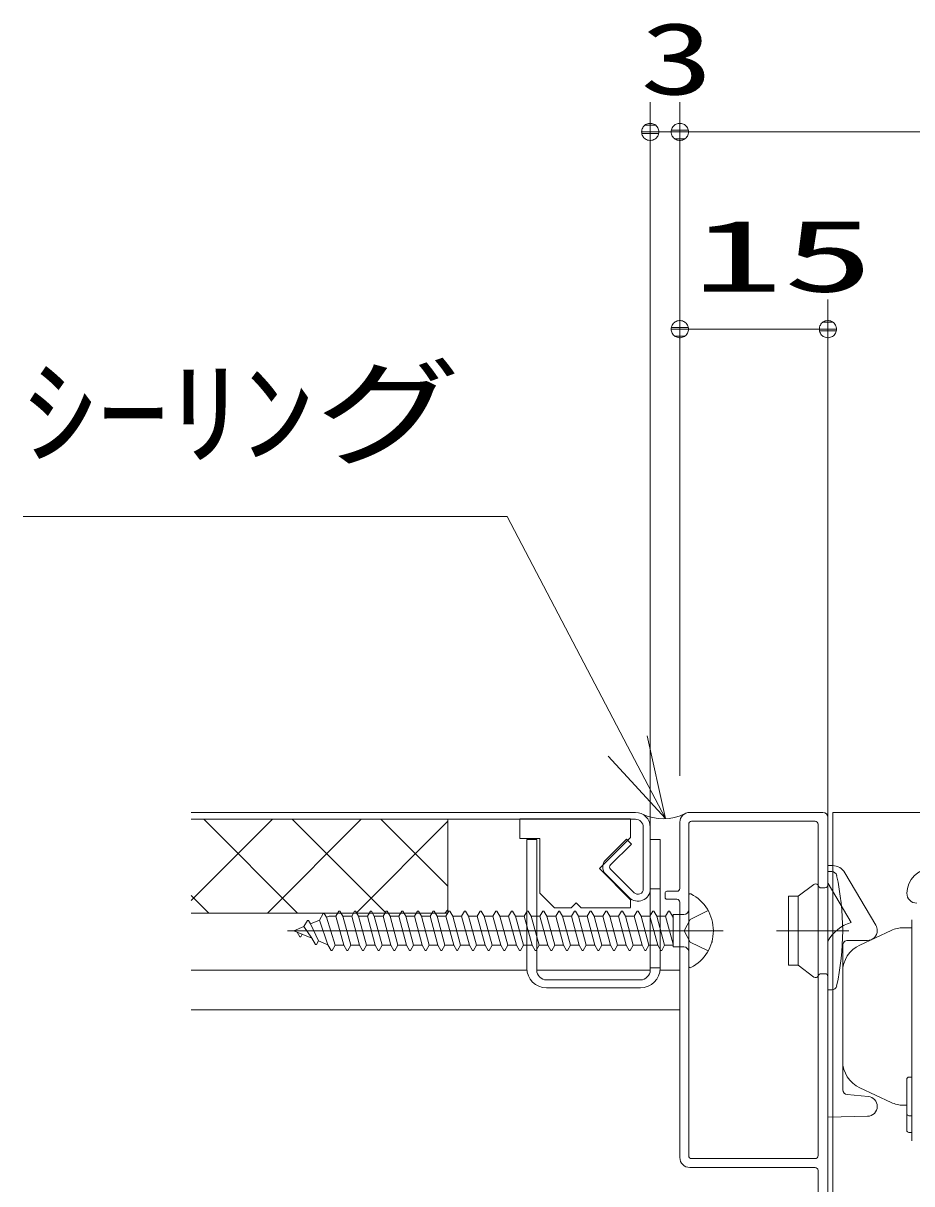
# Model space of a CAD drawing. Units: millimetres on the paper, scale 1:3. Extents: x -305 to 305, y -152 to 152.
# Drawn here: x -248.48 to -218.47, y 49.92 to 89.14 of the extents above; entities that cross this region are included whole.
import ezdxf
from ezdxf.enums import TextEntityAlignment as Align

# ---------------------------------------------------------------- set-up
doc = ezdxf.new("R2010")
doc.units = ezdxf.units.MM
for name, pattern in [('LONG_CHAIN', [21, 18, -1, 1, -1]), ('LONG_DASHED2', [13, 12, -1]), ('LONG_DOUBLE_CHAIN', [21.8, 18, -1, 0.6, -0.6, 0.6, -1])]:
    doc.linetypes.add(name, pattern=pattern)
doc.layers.add('0-2_0', color=7, linetype='Continuous', lineweight=9)
doc.layers.add('0-3_HV', color=7, linetype='Continuous', lineweight=9)
doc.styles.add('ＭＳ ゴシック', font='')
doc.styles.get('ＭＳ ゴシック').set_extended_font_data('MS Gothic')

# ---------------------------------------------------------------- blocks, each defined once
blk = doc.blocks.new('_DOTSMALL')
at = {"layer": '0-2_0'}
for p, q in [((0.0746, 0.1), (-0.0746, 0.1)), ((0.1223, -0.0248), (-0.1223, -0.0248))]:
    blk.add_line(p, q, dxfattribs=at)
for points in [[(0.125, 0), (0.124, 0.0157), (0.1211, 0.0311), (0.1162, 0.046), (0.1095, 0.0602), (0.1011, 0.0735), (0.0911, 0.0856), (0.0797, 0.0963), (0.067, 0.1055), (0.0532, 0.1131), (0.0386, 0.1189), (0.0234, 0.1228), (0.0078, 0.1248), (-0.0078, 0.1248), (-0.0234, 0.1228), (-0.0386, 0.1189), (-0.0532, 0.1131), (-0.067, 0.1055), (-0.0797, 0.0963), (-0.0911, 0.0856), (-0.1011, 0.0735), (-0.1095, 0.0602), (-0.1162, 0.046), (-0.1211, 0.0311), (-0.124, 0.0157), (-0.125, 0), (0, 0)], [(-0.125, 0), (-0.124, -0.0157), (-0.1211, -0.0311), (-0.1162, -0.046), (-0.1095, -0.0602), (-0.1011, -0.0735), (-0.0911, -0.0856), (-0.0797, -0.0963), (-0.067, -0.1055), (-0.0532, -0.1131), (-0.0386, -0.1189), (-0.0234, -0.1228), (-0.0078, -0.1248), (0.0078, -0.1248), (0.0234, -0.1228), (0.0386, -0.1189), (0.0532, -0.1131), (0.067, -0.1055), (0.0797, -0.0963), (0.0911, -0.0856), (0.1011, -0.0735), (0.1095, -0.0602), (0.1162, -0.046), (0.1211, -0.0311), (0.124, -0.0157), (0.125, 0), (0, 0)]]:
    blk.add_lwpolyline(points, close=True, dxfattribs=at)
blk = doc.blocks.new('_OPEN30')
at = {"layer": '0-2_0'}
blk.add_line((0, 0), (-1, 0), dxfattribs=at)
blk.add_lwpolyline([(-1, 0.2679), (0, 0), (-1, -0.2679)], dxfattribs=at)

msp = doc.modelspace()

# ---------------------------------------------------------------- linework, layer by layer
at = {"layer": '0-3_HV'}
for p, q in [((-227.303, 61.968), (-227.303, 86.466)), ((-226.303, 63.7), (-226.303, 86.466)), ((-227.303, 85.466), (-226.303, 85.466)), ((-226.303, 85.466), (-115.079, 85.466)), ((-221.303, 62.3), (-221.303, 79.8)), ((-226.303, 78.8), (-221.303, 78.8)), ((-227.803, 62.467), (-242.803, 62.467)), ((-221.469, 62.467), (-225.969, 62.467)), ((-221.136, 40.802), (-221.136, 62.467)), ((-214.803, 62.467), (-221.136, 62.467)), ((-242.803, 59.488), (-240.057, 62.233)), ((-227.803, 62.233), (-242.803, 62.233)), ((-239.217, 59.067), (-242.383, 62.233)), ((-240.23, 59.067), (-237.063, 62.233)), ((-236.223, 59.067), (-239.39, 62.233)), ((-237.237, 59.067), (-234.136, 62.167)), ((-234.136, 59.973), (-236.396, 62.233)), ((-234.136, 59.067), (-234.136, 62.233)), ((-227.969, 62.25), (-231.703, 62.25)), ((-231.703, 61.583), (-231.703, 62.25)), ((-227.969, 62.25), (-227.969, 61.614)), ((-226.303, 62.133), (-226.303, 59.9)), ((-226.003, 62.067), (-226.003, 50.867)), ((-221.736, 62.167), (-225.903, 62.167)), ((-221.636, 50.867), (-221.636, 62.067)), ((-221.303, 47), (-221.303, 62.3)), ((-229.018, 60.566), (-227.969, 61.614)), ((-227.536, 59.883), (-227.536, 61.967)), ((-227.303, 59.883), (-227.303, 61.968)), ((-231.469, 61.55), (-231.469, 57.207)), ((-231.136, 61.55), (-231.469, 61.55)), ((-231.136, 61.55), (-231.136, 57.14)), ((-228.811, 60.857), (-228.104, 61.564)), ((-228.646, 60.692), (-227.939, 61.399)), ((-227.939, 61.399), (-228.104, 61.564)), ((-226.969, 61.55), (-227.303, 61.55)), ((-227.303, 61.55), (-227.303, 57.14)), ((-226.969, 61.55), (-226.969, 57.207)), ((-227.969, 59.517), (-229.018, 60.566)), ((-227.849, 59.754), (-228.646, 60.551)), ((-221.303, 60.672), (-221.147, 60.67)), ((-221.303, 60.467), (-221.169, 60.467)), ((-220.726, 60.426), (-219.682, 58.651)), ((-228.014, 59.589), (-228.811, 60.386)), ((-222.303, 59.634), (-221.78, 60.03)), ((-220.514, 58.751), (-221.289, 60.067)), ((-242.21, 59.067), (-242.803, 59.66)), ((-242.21, 59.067), (-242.803, 59.66)), ((-242.21, 59.067), (-242.803, 59.66)), ((-231.036, 59.74), (-230.536, 59.24)), ((-227.303, 59.883), (-226.969, 59.883)), ((-226.803, 59.733), (-226.803, 59.6)), ((-226.403, 59.8), (-226.736, 59.8)), ((-222.636, 57.3), (-222.636, 59.634)), ((-222.636, 59.634), (-222.303, 59.634)), ((-222.303, 59.634), (-222.303, 57.3)), ((-221.403, 59.917), (-221.531, 59.917)), ((-229.969, 59.24), (-230.536, 59.24)), ((-229.969, 59.24), (-229.803, 59.407)), ((-229.803, 59.407), (-229.636, 59.24)), ((-227.969, 59.24), (-229.636, 59.24)), ((-227.969, 59.517), (-227.969, 59.25)), ((-226.736, 59.533), (-226.403, 59.533)), ((-226.303, 59.433), (-226.303, 50.8)), ((-234.136, 59.067), (-242.803, 59.067)), ((-238.475, 58.824), (-238.344, 59.05)), ((-238.311, 59.05), (-238.344, 59.05)), ((-238.237, 58.922), (-238.311, 59.05)), ((-238.237, 58.922), (-238.149, 58.959)), ((-238.237, 58.922), (-237.945, 57.975)), ((-237.915, 58.959), (-238.149, 58.959)), ((-237.915, 58.959), (-237.814, 59.134)), ((-237.65, 57.975), (-237.915, 58.959)), ((-237.781, 59.134), (-237.814, 59.134)), ((-237.68, 58.959), (-237.781, 59.134)), ((-237.385, 58.959), (-237.68, 58.959)), ((-237.68, 58.959), (-237.415, 57.975)), ((-237.385, 58.959), (-237.284, 59.134)), ((-237.12, 57.975), (-237.385, 58.959)), ((-237.251, 59.134), (-237.284, 59.134)), ((-237.15, 58.959), (-237.251, 59.134)), ((-236.855, 58.959), (-237.15, 58.959)), ((-237.15, 58.959), (-236.885, 57.975)), ((-236.855, 58.959), (-236.754, 59.134)), ((-236.59, 57.975), (-236.855, 58.959)), ((-236.325, 58.959), (-236.62, 58.959)), ((-236.62, 58.959), (-236.355, 57.975)), ((-236.325, 58.959), (-236.224, 59.134)), ((-236.06, 57.975), (-236.325, 58.959)), ((-236.191, 59.134), (-236.224, 59.134)), ((-236.09, 58.959), (-236.191, 59.134)), ((-235.795, 58.959), (-236.09, 58.959)), ((-236.09, 58.959), (-235.825, 57.975)), ((-235.795, 58.959), (-235.694, 59.134)), ((-235.53, 57.975), (-235.795, 58.959)), ((-235.661, 59.134), (-235.694, 59.134)), ((-235.56, 58.959), (-235.661, 59.134)), ((-235.265, 58.959), (-235.56, 58.959)), ((-235.56, 58.959), (-235.295, 57.975)), ((-235.265, 58.959), (-235.164, 59.134)), ((-235, 57.975), (-235.265, 58.959)), ((-235.131, 59.134), (-235.164, 59.134)), ((-235.03, 58.959), (-235.131, 59.134)), ((-234.735, 58.959), (-235.03, 58.959)), ((-235.03, 58.959), (-234.765, 57.975)), ((-234.735, 58.959), (-234.634, 59.134)), ((-234.47, 57.975), (-234.735, 58.959)), ((-234.601, 59.134), (-234.634, 59.134)), ((-234.5, 58.959), (-234.601, 59.134)), ((-234.205, 58.959), (-234.5, 58.959)), ((-234.5, 58.959), (-234.235, 57.975)), ((-234.243, 59.067), (-234.136, 59.174)), ((-234.205, 58.959), (-234.104, 59.134)), ((-233.94, 57.975), (-234.205, 58.959)), ((-234.071, 59.134), (-234.104, 59.134)), ((-233.97, 58.959), (-234.071, 59.134)), ((-233.675, 58.959), (-233.97, 58.959)), ((-233.97, 58.959), (-233.705, 57.975)), ((-233.675, 58.959), (-233.574, 59.134)), ((-233.41, 57.975), (-233.675, 58.959)), ((-233.541, 59.134), (-233.574, 59.134)), ((-233.44, 58.959), (-233.541, 59.134)), ((-233.145, 58.959), (-233.44, 58.959)), ((-233.44, 58.959), (-233.175, 57.975)), ((-233.145, 58.959), (-233.044, 59.134)), ((-232.88, 57.975), (-233.145, 58.959)), ((-233.011, 59.134), (-233.044, 59.134)), ((-232.91, 58.959), (-233.011, 59.134)), ((-232.615, 58.959), (-232.91, 58.959)), ((-232.91, 58.959), (-232.645, 57.975)), ((-232.615, 58.959), (-232.514, 59.134)), ((-232.35, 57.975), (-232.615, 58.959)), ((-232.481, 59.134), (-232.514, 59.134)), ((-232.38, 58.959), (-232.481, 59.134)), ((-232.085, 58.959), (-232.38, 58.959)), ((-232.38, 58.959), (-232.115, 57.975)), ((-232.085, 58.959), (-231.984, 59.134)), ((-231.82, 57.975), (-232.085, 58.959)), ((-231.951, 59.134), (-231.984, 59.134)), ((-231.85, 58.959), (-231.951, 59.134)), ((-231.555, 58.959), (-231.85, 58.959)), ((-231.85, 58.959), (-231.585, 57.975)), ((-231.555, 58.959), (-231.454, 59.134)), ((-231.29, 57.975), (-231.555, 58.959)), ((-231.421, 59.134), (-231.454, 59.134)), ((-231.32, 58.959), (-231.421, 59.134)), ((-231.025, 58.959), (-231.32, 58.959)), ((-231.32, 58.959), (-231.055, 57.975)), ((-231.025, 58.959), (-230.924, 59.134)), ((-230.76, 57.975), (-231.025, 58.959)), ((-230.891, 59.134), (-230.924, 59.134)), ((-230.79, 58.959), (-230.891, 59.134)), ((-230.495, 58.959), (-230.79, 58.959)), ((-230.79, 58.959), (-230.525, 57.975)), ((-230.495, 58.959), (-230.394, 59.134)), ((-230.23, 57.975), (-230.495, 58.959)), ((-230.361, 59.134), (-230.394, 59.134)), ((-230.26, 58.959), (-230.361, 59.134)), ((-229.965, 58.959), (-230.26, 58.959)), ((-230.26, 58.959), (-229.995, 57.975)), ((-229.965, 58.959), (-229.864, 59.134)), ((-229.7, 57.975), (-229.965, 58.959)), ((-229.831, 59.134), (-229.864, 59.134)), ((-229.73, 58.959), (-229.831, 59.134)), ((-229.435, 58.959), (-229.73, 58.959)), ((-229.73, 58.959), (-229.465, 57.975)), ((-229.435, 58.959), (-229.334, 59.134)), ((-229.17, 57.975), (-229.435, 58.959)), ((-229.301, 59.134), (-229.334, 59.134)), ((-229.2, 58.959), (-229.301, 59.134)), ((-228.905, 58.959), (-229.2, 58.959)), ((-229.2, 58.959), (-228.935, 57.975)), ((-228.905, 58.959), (-228.804, 59.134)), ((-228.64, 57.975), (-228.905, 58.959)), ((-228.771, 59.134), (-228.804, 59.134)), ((-228.67, 58.959), (-228.771, 59.134)), ((-228.375, 58.959), (-228.67, 58.959)), ((-228.67, 58.959), (-228.405, 57.975)), ((-228.375, 58.959), (-228.274, 59.134)), ((-228.11, 57.975), (-228.375, 58.959)), ((-228.241, 59.134), (-228.274, 59.134)), ((-228.14, 58.959), (-228.241, 59.134)), ((-227.845, 58.959), (-228.14, 58.959)), ((-228.14, 58.959), (-227.875, 57.975)), ((-227.845, 58.959), (-227.744, 59.134)), ((-227.58, 57.975), (-227.845, 58.959)), ((-227.711, 59.134), (-227.744, 59.134)), ((-227.61, 58.959), (-227.711, 59.134)), ((-227.315, 58.959), (-227.61, 58.959)), ((-227.61, 58.959), (-227.345, 57.975)), ((-227.315, 58.959), (-227.214, 59.134)), ((-227.05, 57.975), (-227.315, 58.959)), ((-227.181, 59.134), (-227.214, 59.134)), ((-227.08, 58.959), (-227.181, 59.134)), ((-226.785, 58.959), (-227.08, 58.959)), ((-227.08, 58.959), (-226.815, 57.975)), ((-226.785, 58.959), (-226.684, 59.134)), ((-226.532, 58.018), (-226.785, 58.959)), ((-226.651, 59.134), (-226.684, 59.134)), ((-226.55, 58.959), (-226.651, 59.134)), ((-226.55, 58.959), (-226.532, 58.892)), ((-226.532, 58.959), (-226.55, 58.959)), ((-226.532, 59.012), (-226.532, 57.922)), ((-226.169, 59.012), (-226.532, 59.012)), ((-239.336, 58.467), (-238.995, 58.608)), ((-239.336, 58.467), (-238.735, 58.218)), ((-238.995, 58.608), (-238.874, 58.817)), ((-238.735, 58.218), (-238.995, 58.608)), ((-238.841, 58.817), (-238.874, 58.817)), ((-238.774, 58.7), (-238.841, 58.817)), ((-238.774, 58.7), (-238.475, 58.824)), ((-238.505, 58.123), (-238.774, 58.7)), ((-238.19, 57.993), (-238.475, 58.824)), ((-220.226, 57.985), (-219.17, 58.477)), ((-218.748, 58.571), (-218.47, 58.571)), ((-218.47, 58.833), (-218.47, 51.367)), ((-239.139, 58.267), (-239.229, 58.423)), ((-239.106, 58.267), (-239.139, 58.267)), ((-239.106, 58.267), (-239.057, 58.352)), ((-238.609, 58), (-238.735, 58.218)), ((-238.576, 58), (-238.505, 58.123)), ((-238.505, 58.123), (-238.19, 57.993)), ((-219.969, 58.139), (-220.635, 58.139)), ((-238.576, 58), (-238.609, 58)), ((-238.079, 57.8), (-238.19, 57.993)), ((-238.046, 57.8), (-238.079, 57.8)), ((-238.046, 57.8), (-237.945, 57.975)), ((-237.65, 57.975), (-237.945, 57.975)), ((-237.549, 57.8), (-237.65, 57.975)), ((-237.516, 57.8), (-237.549, 57.8)), ((-237.516, 57.8), (-237.415, 57.975)), ((-237.12, 57.975), (-237.415, 57.975)), ((-237.019, 57.8), (-237.12, 57.975)), ((-236.986, 57.8), (-237.019, 57.8)), ((-236.986, 57.8), (-236.885, 57.975)), ((-236.59, 57.975), (-236.885, 57.975)), ((-236.489, 57.8), (-236.59, 57.975)), ((-236.456, 57.8), (-236.489, 57.8)), ((-236.456, 57.8), (-236.355, 57.975)), ((-236.06, 57.975), (-236.355, 57.975)), ((-235.959, 57.8), (-236.06, 57.975)), ((-235.926, 57.8), (-235.959, 57.8)), ((-235.926, 57.8), (-235.825, 57.975)), ((-235.53, 57.975), (-235.825, 57.975)), ((-235.429, 57.8), (-235.53, 57.975)), ((-235.396, 57.8), (-235.429, 57.8)), ((-235.396, 57.8), (-235.295, 57.975)), ((-235, 57.975), (-235.295, 57.975)), ((-234.899, 57.8), (-235, 57.975)), ((-234.866, 57.8), (-234.899, 57.8)), ((-234.866, 57.8), (-234.765, 57.975)), ((-234.47, 57.975), (-234.765, 57.975)), ((-234.369, 57.8), (-234.47, 57.975)), ((-234.336, 57.8), (-234.369, 57.8)), ((-234.336, 57.8), (-234.235, 57.975)), ((-233.94, 57.975), (-234.235, 57.975)), ((-233.839, 57.8), (-233.94, 57.975)), ((-233.806, 57.8), (-233.839, 57.8)), ((-233.806, 57.8), (-233.705, 57.975)), ((-233.41, 57.975), (-233.705, 57.975)), ((-233.309, 57.8), (-233.41, 57.975)), ((-233.276, 57.8), (-233.309, 57.8)), ((-233.276, 57.8), (-233.175, 57.975)), ((-232.88, 57.975), (-233.175, 57.975)), ((-232.779, 57.8), (-232.88, 57.975)), ((-232.746, 57.8), (-232.779, 57.8)), ((-232.746, 57.8), (-232.645, 57.975)), ((-232.35, 57.975), (-232.645, 57.975)), ((-232.249, 57.8), (-232.35, 57.975)), ((-232.216, 57.8), (-232.249, 57.8)), ((-232.216, 57.8), (-232.115, 57.975)), ((-231.82, 57.975), (-232.115, 57.975)), ((-231.719, 57.8), (-231.82, 57.975)), ((-231.686, 57.8), (-231.719, 57.8)), ((-231.686, 57.8), (-231.585, 57.975)), ((-231.29, 57.975), (-231.585, 57.975)), ((-231.189, 57.8), (-231.29, 57.975)), ((-231.156, 57.8), (-231.189, 57.8)), ((-231.156, 57.8), (-231.055, 57.975)), ((-230.76, 57.975), (-231.055, 57.975)), ((-230.659, 57.8), (-230.76, 57.975)), ((-230.626, 57.8), (-230.659, 57.8)), ((-230.626, 57.8), (-230.525, 57.975)), ((-230.23, 57.975), (-230.525, 57.975)), ((-230.129, 57.8), (-230.23, 57.975)), ((-230.096, 57.8), (-230.129, 57.8)), ((-230.096, 57.8), (-229.995, 57.975)), ((-229.7, 57.975), (-229.995, 57.975)), ((-229.599, 57.8), (-229.7, 57.975)), ((-229.566, 57.8), (-229.599, 57.8)), ((-229.566, 57.8), (-229.465, 57.975)), ((-229.17, 57.975), (-229.465, 57.975)), ((-229.069, 57.8), (-229.17, 57.975)), ((-229.036, 57.8), (-229.069, 57.8)), ((-229.036, 57.8), (-228.935, 57.975)), ((-228.64, 57.975), (-228.935, 57.975)), ((-228.539, 57.8), (-228.64, 57.975)), ((-228.506, 57.8), (-228.539, 57.8)), ((-228.506, 57.8), (-228.405, 57.975)), ((-228.11, 57.975), (-228.405, 57.975)), ((-228.009, 57.8), (-228.11, 57.975)), ((-227.976, 57.8), (-228.009, 57.8)), ((-227.976, 57.8), (-227.875, 57.975)), ((-227.58, 57.975), (-227.875, 57.975)), ((-227.479, 57.8), (-227.58, 57.975)), ((-227.446, 57.8), (-227.479, 57.8)), ((-227.446, 57.8), (-227.345, 57.975)), ((-227.05, 57.975), (-227.345, 57.975)), ((-226.949, 57.8), (-227.05, 57.975)), ((-226.916, 57.8), (-226.949, 57.8)), ((-226.916, 57.8), (-226.815, 57.975)), ((-226.532, 57.975), (-226.815, 57.975)), ((-226.169, 57.922), (-226.532, 57.922)), ((-220.802, 57.972), (-220.802, 53.094)), ((-231.465, 57.133), (-242.803, 57.133)), ((-227.303, 57.133), (-231.136, 57.133)), ((-227.303, 57.217), (-226.969, 57.217)), ((-226.303, 57.133), (-226.973, 57.133)), ((-221.403, 57.017), (-221.531, 57.017)), ((-220.803, 57.079), (-220.803, 54.063)), ((-227.636, 56.807), (-230.803, 56.807)), ((-227.636, 56.54), (-230.803, 56.54)), ((-221.303, 56.467), (-221.169, 56.467)), ((-226.303, 55.8), (-242.803, 55.8)), ((-218.636, 51.717), (-218.636, 53.453)), ((-218.57, 53.52), (-218.47, 53.52)), ((-219.17, 52.665), (-220.226, 53.156)), ((-219.94, 52.866), (-220.65, 52.928)), ((-218.636, 52.571), (-218.748, 52.571)), ((-221.303, 52.172), (-219.964, 52.196)), ((-218.57, 52.214), (-218.47, 52.214)), ((-218.57, 51.65), (-218.47, 51.65)), ((-225.903, 50.767), (-221.736, 50.767)), ((-225.969, 50.467), (-221.736, 50.467)), ((-221.636, 50.367), (-221.636, 41.233))]:
    msp.add_line(p, q, dxfattribs=at)
at = {"layer": '0-3_HV', "linetype": 'LONG_DASHED2'}
for p, q in [((-226.155, 58.467), (-225.953, 58.849)), ((-225.347, 59.15), (-225.953, 58.849)), ((-226.155, 58.467), (-225.953, 58.085)), ((-225.347, 57.784), (-225.953, 58.085))]:
    msp.add_line(p, q, dxfattribs=at)
at = {"layer": '0-3_HV', "linetype": 'LONG_CHAIN'}
for p, q in [((-224.836, 58.467), (-239.554, 58.467)), ((-220.594, 58.467), (-223.033, 58.467))]:
    msp.add_line(p, q, dxfattribs=at)
at = {"layer": '0-3_HV', "linetype": 'LONG_DOUBLE_CHAIN'}
msp.add_line((-225.208, 58.07), (-225.208, 58.136), dxfattribs=at)
at = {"layer": '0-3_HV'}
for points in [[(-248.477, 72.466), (-232.132, 72.466), (-228.067, 64.71)], [(-231.036, 59.74), (-231.036, 61.583), (-231.703, 61.583)], [(-236.62, 58.959), (-236.721, 59.134), (-236.754, 59.134)], [(-222.636, 57.3), (-222.303, 57.3), (-221.78, 56.904)]]:
    msp.add_lwpolyline(points, dxfattribs=at)
for centre, radius, start, end in [((-227.803, 61.967), 0.5, 360, 90), ((-226.867, 63.921), 1.667, 244.4063, 296.6576), ((-225.969, 62.133), 0.333, 90, 180), ((-221.469, 62.3), 0.167, 0, 90), ((-227.803, 61.967), 0.267, 360, 90), ((-225.903, 62.067), 0.1, 90, 180), ((-221.736, 62.067), 0.1, 0, 90), ((-228.575, 60.622), 0.333, 135, 225), ((-228.575, 60.622), 0.1, 135, 225), ((-221.169, 60.3), 0.167, 12.424, 90), ((-221.156, 60.17), 0.5, 30.4656, 89.0001), ((-217.803, 59.733), 0.833, 90, 180), ((-221.719, 59.95), 0.1, 19.4712, 127.1608), ((-221.403, 60.017), 0.1, 270, 0), ((-221.203, 60.118), 0.1, 180.0001, 210.4656), ((-229.491, 58.467), 8.688, 347.576, 12.424), ((-227.719, 59.883), 0.417, 225, 0), ((-227.719, 59.883), 0.183, 225, 0), ((-226.736, 59.733), 0.0667, 90, 180), ((-226.403, 59.9), 0.1, 270, 0), ((-225.951, 59.666), 0.0514, 62.719, 180), ((-226.569, 58.467), 1.4, 297.281, 62.719), ((-221.531, 60.017), 0.1, 199.4712, 270), ((-218.303, 59.733), 0.333, 180, 270), ((-226.736, 59.6), 0.0667, 180, 270), ((-226.403, 59.433), 0.1, 0, 90), ((-226.169, 59.179), 0.167, 270, 0), ((-220.135, 57.472), 1.333, 106.5226, 151.122), ((-219.969, 58.472), 0.333, 270, 0.0001), ((-219.969, 58.482), 0.333, 0.0001, 30.4656), ((-218.748, 57.571), 1, 90, 115), ((-220.635, 57.972), 0.167, 90, 180.0001), ((-226.169, 57.755), 0.167, 0, 90), ((-219.803, 57.079), 1, 115, 180), ((-225.951, 57.269), 0.0514, 180, 297.281), ((-230.803, 57.207), 0.667, 180, 270), ((-230.803, 57.14), 0.333, 180, 270), ((-227.636, 57.207), 0.667, 270, 0), ((-227.636, 57.14), 0.333, 270, 0), ((-221.719, 56.984), 0.1, 232.8391, 340.5288), ((-221.531, 56.917), 0.1, 90, 160.5288), ((-221.403, 56.917), 0.1, 0, 90), ((-221.169, 56.634), 0.167, 270, 347.576), ((-219.803, 54.063), 1, 180, 245), ((-218.57, 53.453), 0.0667, 90, 180), ((-220.635, 53.094), 0.167, 180.0001, 265), ((-219.969, 52.534), 0.333, 0.0001, 85), ((-218.748, 53.571), 1, 245, 270), ((-219.969, 52.529), 0.333, 271.0001, 0.0001), ((-218.57, 52.28), 0.0667, 180, 270), ((-218.57, 51.717), 0.0667, 180, 270), ((-225.969, 50.8), 0.333, 180, 270), ((-225.903, 50.867), 0.1, 180, 270), ((-221.736, 50.867), 0.1, 270, 0), ((-221.736, 50.367), 0.1, 0, 90)]:
    msp.add_arc(centre, radius, start, end, dxfattribs=at)

# ---------------------------------------------------------------- block references
at = {"layer": '0-3_HV', "xscale": 2.32, "yscale": 2.32}
for p in [(-227.303, 85.466), (-221.303, 78.8)]:
    msp.add_blockref('_DOTSMALL', p, dxfattribs=at)
at = {"layer": '0-3_HV'}
for name, p, xscale, yscale, rotation in [('_DOTSMALL', (-226.303, 85.466), 2.32, 2.32, 180), ('_DOTSMALL', (-226.303, 85.466), 2.32, 2.32, 180), ('_DOTSMALL', (-226.303, 78.8), 2.32, 2.32, 180), ('_OPEN30', (-226.781, 62.256), 2.77, 2.77, 297.65887)]:
    msp.add_blockref(name, p, dxfattribs=dict(at, xscale=xscale, yscale=yscale, rotation=rotation))

# ---------------------------------------------------------------- texts
at = {"layer": '0-3_HV', "style": 'ＭＳ ゴシック'}
for s, height, width, p in [('3', 2.441, 1.5, (-227.649, 85.996)), ('15', 2.441, 1.85, (-225.891, 79.33)), ('ｼｰﾘﾝグ', 2.889, 1.25, (-248.477, 73.659))]:
    msp.add_text(s, height=height, dxfattribs=dict(at, width=width)).set_placement(p, align=Align.BOTTOM_LEFT)

doc.saveas('drawing.dxf')
